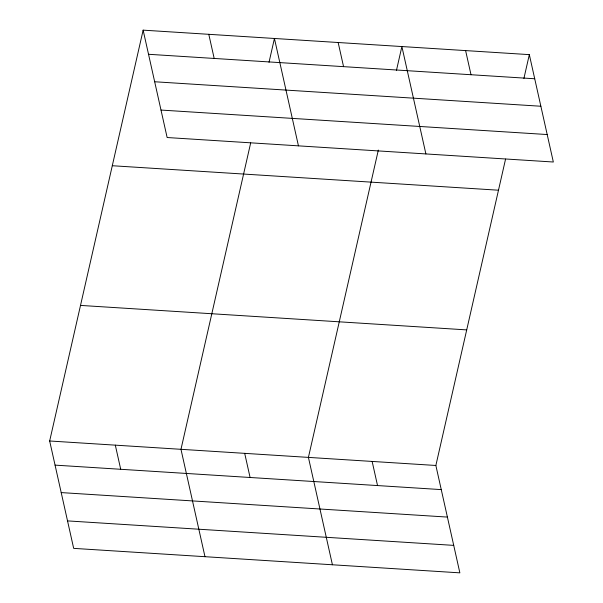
<?xml version="1.0" encoding="UTF-8"?>
<svg xmlns="http://www.w3.org/2000/svg" width="603" height="603" viewBox="0 0 603 603"><rect width="100%" height="100%" fill="white"/><g stroke="black" fill="none" stroke-linecap="round" stroke-linejoin="round"><path stroke-width="0.9" d="M505.57 159.064L435.863 465.471L459.863 572.85L73.672 548.368L49.665 440.989L143.137 30.15L529.328 54.632L553.335 162.011L167.137 137.529L143.137 30.15M250.682 142.903L180.975 449.31L204.975 556.69M269.021 62.29L274.44 38.471L298.447 145.851M378.337 150.072L308.419 457.391L332.419 564.77M396.465 70.37L401.884 46.552L425.891 153.931M523.909 78.45L529.328 54.632M148.534 54.285L534.725 78.767M154.669 81.759L540.868 106.241M161.001 110.063L547.192 134.544M112.294 165.727L498.485 190.209M80.508 305.412L466.707 329.894M49.665 440.989L435.863 465.471M55.061 465.124L441.26 489.606M61.205 492.591L447.396 517.08M67.528 520.894L453.727 545.376M465.606 50.592L471.003 74.727M338.162 42.511L343.559 66.647M372.141 461.431L377.538 485.566M208.789 34.311L214.186 58.446M244.697 453.35L250.087 477.486M115.316 445.15L120.713 469.285"/></g></svg>
